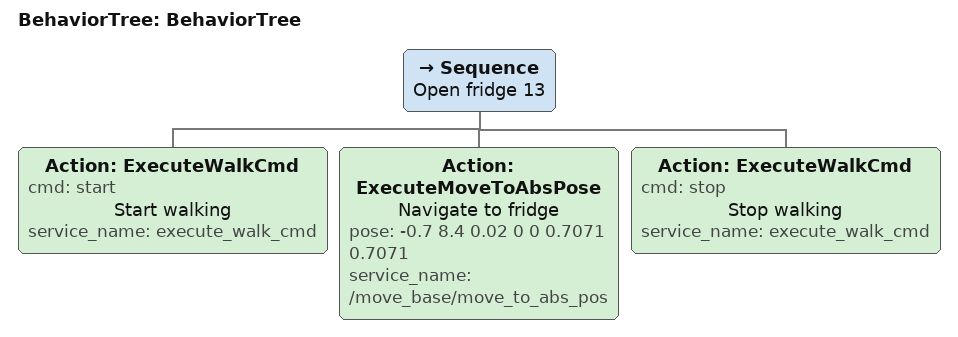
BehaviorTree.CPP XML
<?xml version="1.0"?>
<root main_tree_to_execute="BehaviorTree">
    <BehaviorTree ID="BehaviorTree">
        <Sequence name="Open fridge 13">
            <Action ID="ExecuteWalkCmd" cmd="start" name="Start walking" service_name="execute_walk_cmd"/>
            <Action ID="ExecuteMoveToAbsPose" name="Navigate to fridge" pose="-0.7 8.4 0.02 0 0 0.7071 0.7071" service_name="/move_base/move_to_abs_pos"/>
            <Action ID="ExecuteWalkCmd" cmd="stop" name="Stop walking" service_name="execute_walk_cmd"/>
        </Sequence>
    </BehaviorTree>
</root>
